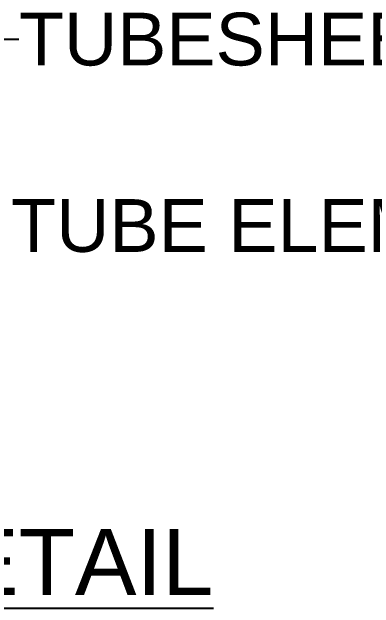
# Model space of a CAD drawing. Header units: inches. Extents: x 17 to 469, y 7 to 301.
# Drawn here: x 284.55 to 296.07, y 249.64 to 268.62 of the extents above; entities that cross this region are included whole.
import ezdxf

# ---------------------------------------------------------------- set-up
doc = ezdxf.new("R2010")
doc.units = ezdxf.units.IN
doc.header["$LTSCALE"] = 14
doc.header["$MEASUREMENT"] = 0
doc.layers.get('0').update_dxf_attribs({"lineweight": 25})
doc.layers.add('Sketch Geometry (ANSI)', color=7, linetype='Continuous', lineweight=25)
doc.layers.add('Symbol (ANSI)', color=7, linetype='Continuous', lineweight=25)
doc.styles.add('Note Text (ANSI)', font='arial.ttf')

# ---------------------------------------------------------------- blocks, each defined once
blk = doc.blocks.new('UPPER HEAD ADN ELEMENT DETAIL')
at = {"layer": 'Sketch Geometry (ANSI)'}
blk.add_line((0.62335, -0.08943), (0.54335, -0.08943), dxfattribs=at)
at = {"layer": 'Symbol (ANSI)', "color": 7, "char_height": 0.06, "attachment_point": 4, "style": 'Note Text (ANSI)'}
for s, insert in [('\\fArial|b0|i0;{\\H0.0600;TUBESHEET ASSEMBLY}', (0.62335, -0.08943)), ('\\fArial|b0|i0;{\\H0.0600;TUBE ELEMENTS}', (0.61449, -0.3014))]:
    blk.add_mtext(s, dxfattribs=dict(at, insert=insert))
at = {"layer": 'Symbol (ANSI)', "insert": (-0.08129, -0.64598), "char_height": 0.075, "width": 3.210713, "attachment_point": 2, "style": 'Note Text (ANSI)'}
blk.add_mtext('\\fArial|b0|i0;{\\H0.0750;\\LUPPER HEAD AND ELEMENT DETAIL}', dxfattribs=at)

msp = doc.modelspace()

# ---------------------------------------------------------------- block references
at = {"xscale": 28, "yscale": 28, "zscale": 28}
msp.add_blockref('UPPER HEAD ADN ELEMENT DETAIL', (267.314326, 270.248466), dxfattribs=at)

doc.saveas('drawing.dxf')
